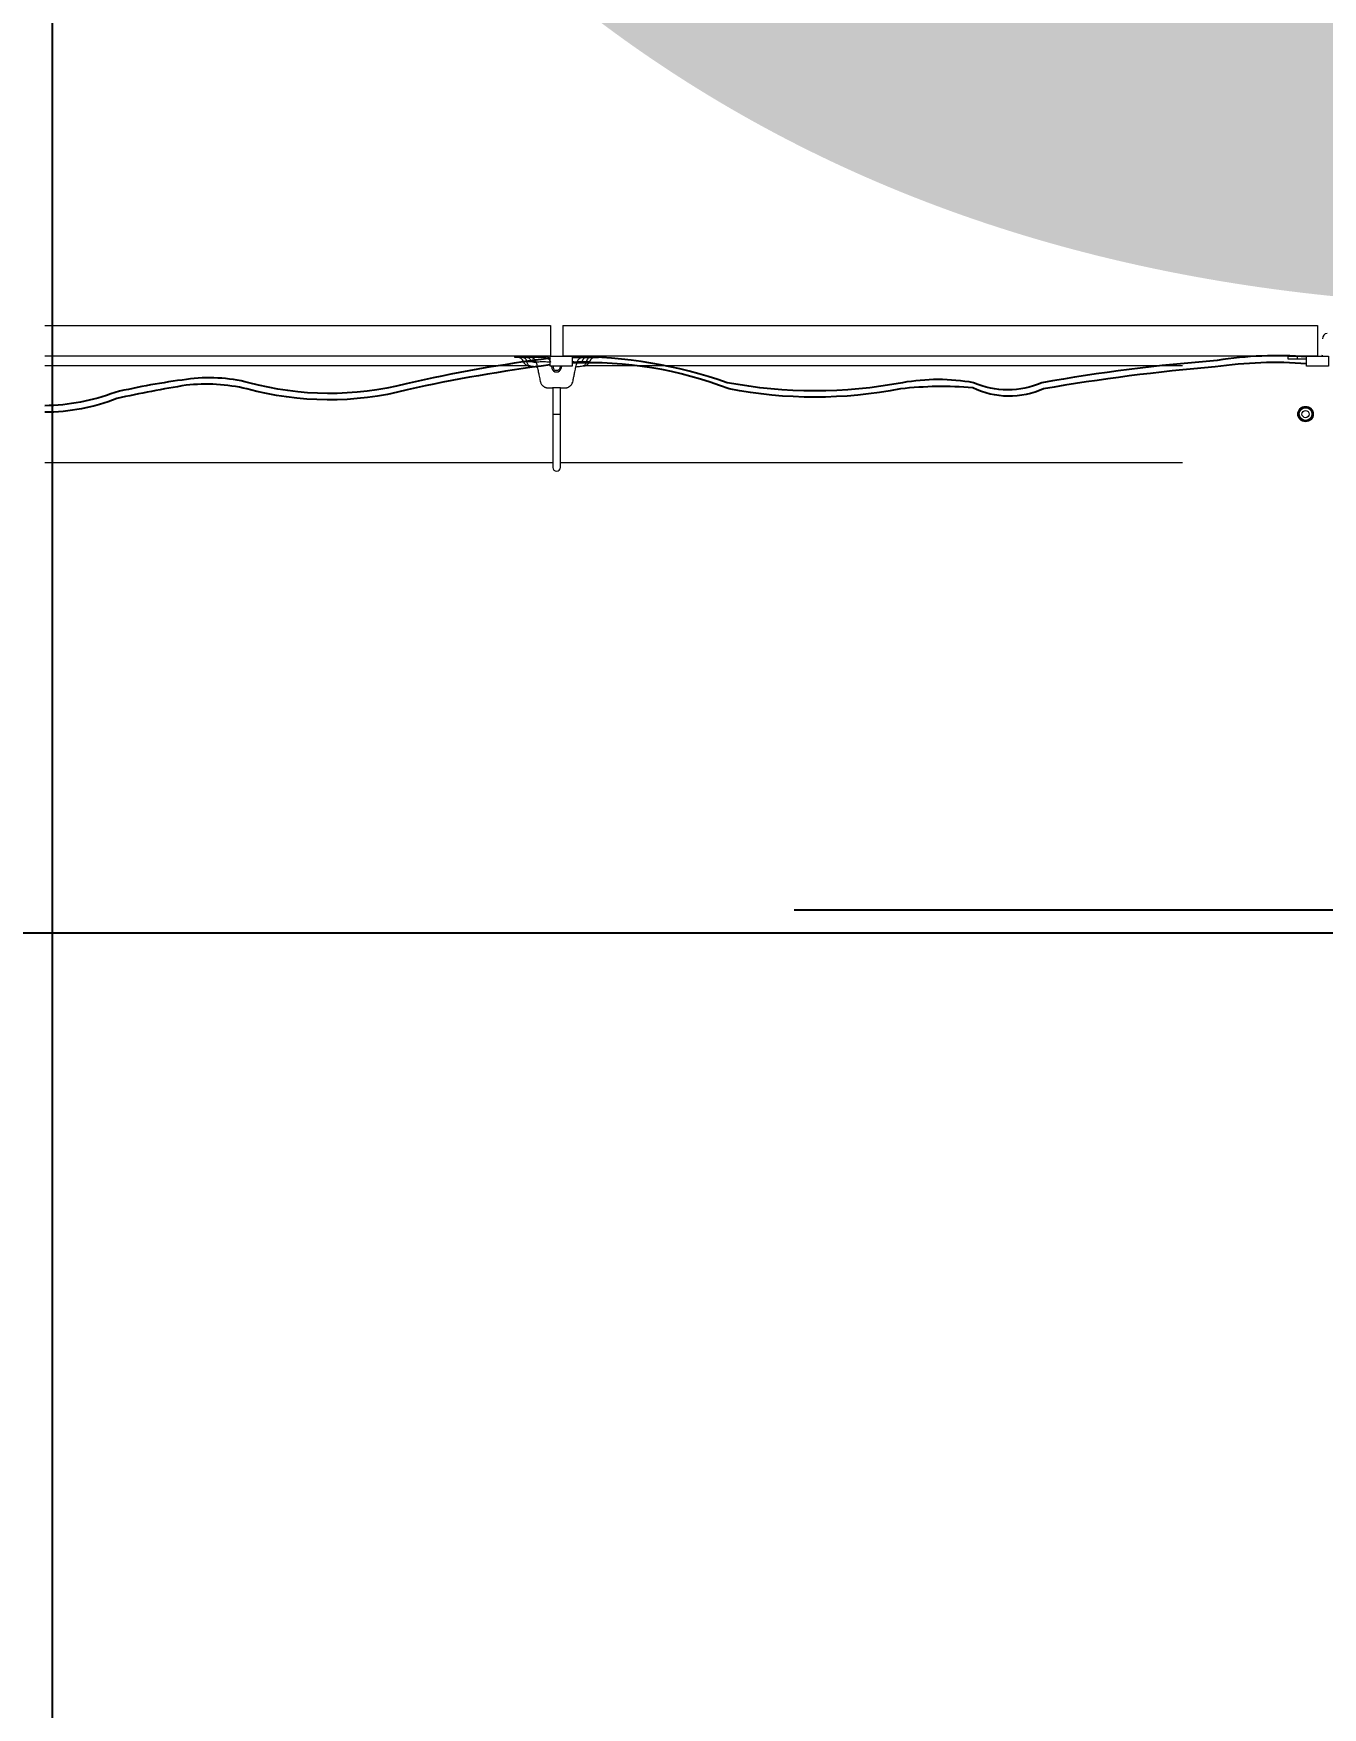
# Model space of a CAD drawing. Header units: feet. Extents: x -17 to 453, y -41 to 31.
# Drawn here: x 55.87 to 58.794, y -8.192 to -4.395 of the extents above; entities that cross this region are included whole.
import ezdxf
from ezdxf.enums import TextEntityAlignment as Align

# ---------------------------------------------------------------- set-up
doc = ezdxf.new("R2018")
doc.units = ezdxf.units.FT
doc.header["$MEASUREMENT"] = 0
for name, color, linetype in [('E-DETL', 1, 'Continuous'), ('G-ANNO-TEXT', 1, 'Continuous'), ('S-TRACKER TABLE', 252, 'Continuous'), ('STRINGS', 30, 'Continuous')]:
    doc.layers.add(name, color=color, linetype=linetype)
doc.layers.add('G-NPLT', color=67, linetype='Continuous', plot=False)
doc.styles.add('NEI-A', font='arial.ttf')
doc.styles.get("Standard").update_dxf_attribs({"font": 'arial.ttf'})

# ---------------------------------------------------------------- blocks, each defined once
blk = doc.blocks.new('DETAIL_TITLE')
at = {"style": 'NEI-A', "flags": 8}
blk.add_attdef('#', text='', height=0.2, dxfattribs=at).set_placement((0.5922, -0.5109), align=Align.MIDDLE_CENTER)
at = {"lineweight": 30, "style": '', "flags": 104}
blk.add_attdef('DETAIL_TITLE', text='', height=0.2, dxfattribs=at).set_placement((0.9099, -0.5251), align=Align.BOTTOM_LEFT)
at = {"style": 'NEI-A'}
for tag, p in [('SCALE:', (0.9386, -0.7379)), ('1"_=_', (1.5474, -0.7379))]:
    blk.add_attdef(tag, text='', height=0.1, dxfattribs=at).set_placement(p, align=Align.BOTTOM_LEFT)

msp = doc.modelspace()

# ---------------------------------------------------------------- linework, layer by layer
at = {"layer": 'E-DETL', "color": 10, "linetype": 'Continuous', "lineweight": 0}
for points in [[(57.04237, -5.12659), (57.09199, -5.12659), (57.09199, -5.14927), (57.04237, -5.14927)], [(58.75793, -5.12659), (58.80755, -5.12659), (58.80755, -5.14927), (58.75793, -5.14927)]]:
    msp.add_lwpolyline(points, close=True, dxfattribs=at)
at = {"layer": 'G-NPLT'}
msp.add_lwpolyline([(55.91303, -12.80943), (55.91303, 10.31345)], dxfattribs=at)
at = {"layer": 'S-TRACKER TABLE', "linetype": 'Continuous', "lineweight": 15}
for p, q in [((55.89551, -5.05755), (57.04286, -5.05755)), ((57.04286, -5.05755), (57.04286, -5.12659)), ((57.07048, -5.05755), (58.78274, -5.05755)), ((57.07048, -5.05755), (57.07048, -5.12659)), ((58.78274, -5.05755), (58.78274, -5.12659)), ((57.04286, -5.12659), (55.89551, -5.12659)), ((56.99272, -5.14851), (55.89551, -5.14851)), ((56.96174, -5.12972), (56.96174, -5.12659)), ((57.02926, -5.12972), (56.96174, -5.12972)), ((56.97037, -5.12659), (56.97037, -5.12972)), ((56.99889, -5.13995), (56.98921, -5.1394)), ((57.01016, -5.13995), (56.99889, -5.13995)), ((57.0103, -5.14047), (57.01038, -5.1405)), ((57.04491, -5.14927), (57.04616, -5.15455)), ((57.05624, -5.16251), (57.0571, -5.16251)), ((57.06718, -5.15455), (57.06843, -5.14927)), ((58.78274, -5.12659), (57.07048, -5.12659)), ((57.09199, -5.12972), (57.1516, -5.12972)), ((57.11445, -5.13995), (57.10297, -5.13995)), ((57.12413, -5.1394), (57.11445, -5.13995)), ((58.47602, -5.14851), (57.1206, -5.14851)), ((57.14297, -5.12972), (57.14297, -5.12659)), ((57.1516, -5.12659), (57.1516, -5.12972)), ((58.71542, -5.1271), (58.71542, -5.13297)), ((58.71542, -5.1271), (58.7905, -5.1271)), ((58.71542, -5.13297), (58.75793, -5.13297)), ((58.737, -5.13297), (58.737, -5.1271)), ((57.04804, -5.19877), (57.04804, -5.37894)), ((57.0653, -5.37894), (57.0653, -5.19877)), ((57.04804, -5.25812), (57.0653, -5.25812)), ((55.89551, -5.36772), (57.04804, -5.36772)), ((57.0653, -5.36772), (58.47602, -5.36772))]:
    msp.add_line(p, q, dxfattribs=at)
at = {"layer": 'S-TRACKER TABLE', "linetype": 'Continuous', "lineweight": 15, "flags": 128}
for points in [[(56.98032, -5.12972), (56.98179, -5.12989), (56.98322, -5.13041), (56.98458, -5.13125), (56.98584, -5.1324), (56.98695, -5.13383), (56.9879, -5.1355), (56.98866, -5.13737), (56.98921, -5.1394)], [(56.99693, -5.14903), (56.99657, -5.14899), (56.9951, -5.14858), (56.9937, -5.1478), (56.99243, -5.14667), (56.99132, -5.14522), (56.99039, -5.14349), (56.98968, -5.14153), (56.98921, -5.1394)], [(56.98992, -5.12972), (56.99143, -5.1299), (56.99291, -5.13045), (56.9943, -5.13135), (56.99557, -5.13257), (56.9967, -5.13409), (56.99764, -5.13586), (56.99838, -5.13783), (56.99889, -5.13995)], [(57.10247, -5.14059), (57.1027, -5.14047), (57.10155, -5.14033), (57.09562, -5.13987), (57.09199, -5.13965)], [(57.12342, -5.12972), (57.12191, -5.1299), (57.12044, -5.13045), (57.11904, -5.13135), (57.11777, -5.13257), (57.11665, -5.13409), (57.1157, -5.13586), (57.11497, -5.13783), (57.11445, -5.13995)], [(57.12413, -5.1394), (57.12366, -5.14153), (57.12295, -5.14349), (57.12203, -5.14522), (57.12091, -5.14667), (57.11964, -5.1478), (57.11825, -5.14858), (57.11677, -5.14899), (57.11641, -5.14903)], [(57.13302, -5.12972), (57.13155, -5.12989), (57.13012, -5.13041), (57.12876, -5.13125), (57.12751, -5.1324), (57.12639, -5.13383), (57.12544, -5.1355), (57.12468, -5.13737), (57.12413, -5.1394)]]:
    msp.add_lwpolyline(points, dxfattribs=at)
at = {"layer": 'S-TRACKER TABLE', "linetype": 'Continuous', "lineweight": 15}
for radius in [0.01756, 0.01752, 0.01504, 0.01435, 0.0082]:
    msp.add_circle((58.75548, -5.25812), radius, dxfattribs=at)
for centre, radius, start, end in [((58.80604, -5.08709), 0.01208, 97.18076, 180), ((58.7905, -5.12365), 0.00345, 270, 0), ((56.96845, -5.14353), 0.01381, 18.46375, 89.99995), ((56.99464, -5.13479), 0.01379, 198.46934, 224.48456), ((56.99682, -5.14353), 0.01381, 12.79919, 89.96283), ((57.05624, -5.15216), 0.01036, 193.34364, 270), ((57.0571, -5.15216), 0.01036, 270, 346.65636), ((57.11631, -5.14353), 0.01381, 90.02725, 167.65288), ((57.14489, -5.14353), 0.01381, 90.00005, 161.53625), ((57.05667, -5.37894), 0.00863, 180, 0)]:
    msp.add_arc(centre, radius, start, end, dxfattribs=at)
for centre, major_axis, start_param, end_param in [((57.0251, -5.26169), (0.13272, -0.08454), 2.0782169, 2.1605328), ((57.08824, -5.26169), (0.13272, 0.08454), 0.9810599, 1.0650283)]:
    msp.add_ellipse(centre, major_axis=major_axis, ratio=0.6774366, start_param=start_param, end_param=end_param, dxfattribs=at)
for points, knots in [([(56.98921, -5.1394), (56.98831, -5.13938), (56.98649, -5.13935), (56.98467, -5.1393), (56.98319, -5.13925), (56.98212, -5.13921), (56.9816, -5.13917), (56.98156, -5.13916), (56.98155, -5.13915)], [0, 0, 0, 0, 0.195135, 0.3956774, 0.5110493, 0.7108332, 0.9164585, 1, 1, 1, 1]), ([(56.9816, -5.13914), (56.98176, -5.13961), (56.98215, -5.1408), (56.98278, -5.14198), (56.98329, -5.14261), (56.98332, -5.14266)], [0, 0, 0, 0, 0.3787105, 0.9533114, 1, 1, 1, 1]), ([(56.9818, -5.13976), (56.98183, -5.13987), (56.98188, -5.14007), (56.98198, -5.14024), (56.98202, -5.14032)], [0, 0, 0, 0, 0.5691339, 1, 1, 1, 1]), ([(56.98332, -5.14266), (56.98371, -5.14318), (56.98449, -5.14423), (56.98591, -5.14553), (56.98739, -5.14658), (56.98883, -5.14735), (56.99013, -5.14787), (56.99125, -5.14821), (56.9922, -5.14843), (56.99318, -5.1486), (56.99442, -5.14878), (56.99571, -5.14893), (56.99671, -5.14901), (56.99698, -5.14903)], [0, 0, 0, 0, 0.1061564, 0.2145956, 0.3147609, 0.4055424, 0.484657, 0.5513085, 0.6148671, 0.6898392, 0.8041511, 0.9480646, 1, 1, 1, 1]), ([(56.99694, -5.14903), (56.99842, -5.14917), (57.00285, -5.14959), (57.00811, -5.15028), (57.01191, -5.15105), (57.01273, -5.15122)], [0, 0, 0, 0, 0.2850875, 0.8466189, 1, 1, 1, 1]), ([(57.0428, -5.14036), (57.0428, -5.14036), (57.04151, -5.14009), (57.03867, -5.14001), (57.03369, -5.14022), (57.02852, -5.13973), (57.02277, -5.13933), (57.01744, -5.13994), (57.01388, -5.14025), (57.01171, -5.14032), (57.01061, -5.14037), (57.01017, -5.14041), (57.01029, -5.14047), (57.0103, -5.14047)], [0, 0, 0, 0, 0.0000004, 0.1280829, 0.2562085, 0.4330754, 0.6110469, 0.7869616, 0.8749106, 0.9189168, 0.9628947, 0.9992572, 1, 1, 1, 1]), ([(57.01031, -5.14052), (57.01113, -5.14414), (57.01279, -5.15141), (57.01507, -5.16184), (57.01694, -5.17072), (57.01839, -5.17769), (57.01937, -5.18292), (57.02031, -5.18698), (57.02174, -5.1897), (57.02301, -5.19151), (57.02424, -5.19292), (57.02548, -5.1941), (57.02681, -5.19513), (57.02802, -5.19592), (57.02933, -5.19666), (57.03052, -5.19721), (57.0314, -5.19756), (57.03225, -5.19786), (57.03331, -5.19818), (57.03474, -5.19851), (57.03621, -5.19872), (57.03739, -5.19881), (57.03894, -5.19885), (57.04105, -5.19882), (57.04339, -5.1988), (57.04504, -5.19879), (57.04544, -5.19879)], [0, 0, 0, 0, 0.1191455, 0.2395692, 0.3416781, 0.4094226, 0.4665065, 0.511747, 0.5410765, 0.5634036, 0.5816314, 0.6007559, 0.6216618, 0.6445601, 0.6641972, 0.6799347, 0.6870386, 0.6940834, 0.7093793, 0.7282331, 0.7706252, 0.8283763, 0.8851496, 0.9406055, 0.9854966, 1, 1, 1, 1]), ([(57.02926, -5.12659), (57.03119, -5.12678), (57.03505, -5.12716), (57.03943, -5.1297), (57.04165, -5.13182), (57.04237, -5.13267)], [0, 0, 0, 0, 0.25383616, 0.50770312, 0.65328982, 0.65328982, 0.65328982, 0.65328982]), ([(57.02926, -5.12972), (57.03083, -5.12987), (57.03398, -5.13018), (57.03814, -5.13259), (57.04134, -5.13606), (57.04232, -5.13895), (57.0428, -5.14036)], [0, 0, 0, 0, 0.2539779, 0.5079863, 0.7611142, 1, 1, 1, 1]), ([(57.04813, -5.14927), (57.04841, -5.15051), (57.04892, -5.15265), (57.04969, -5.15559), (57.05132, -5.1576), (57.05279, -5.15854), (57.05363, -5.15886), (57.05372, -5.1589)], [0.45781191, 0.45781191, 0.45781191, 0.45781191, 0.63541447, 0.76243525, 0.8746394, 0.98681762, 1, 1, 1, 1]), ([(57.05779, -5.15931), (57.05767, -5.15933), (57.0575, -5.15934), (57.05723, -5.15935), (57.05706, -5.15935), (57.05692, -5.15935), (57.05687, -5.15935), (57.05676, -5.15935), (57.05658, -5.15935), (57.05633, -5.15935), (57.05601, -5.15934), (57.0555, -5.15933), (57.05472, -5.15912), (57.05409, -5.15898), (57.05372, -5.1589)], [0, 0, 0, 0, 0.0887927, 0.1252666, 0.1981966, 0.211435, 0.2246733, 0.2379116, 0.290865, 0.3555315, 0.4202074, 0.5262634, 0.726626, 1, 1, 1, 1]), ([(57.06531, -5.14927), (57.06498, -5.15071), (57.06441, -5.15294), (57.06345, -5.15592), (57.06187, -5.1577), (57.05994, -5.15892), (57.05852, -5.15918), (57.05779, -5.15931)], [0.42049351, 0.42049351, 0.42049351, 0.42049351, 0.6100925, 0.71322901, 0.81638141, 0.90695804, 1, 1, 1, 1]), ([(57.0653, -5.19878), (57.06669, -5.19878), (57.06961, -5.1988), (57.07223, -5.1988), (57.0752, -5.19888), (57.07794, -5.19866), (57.08066, -5.19805), (57.08321, -5.1971), (57.08519, -5.19602), (57.08658, -5.19507), (57.08784, -5.19409), (57.08943, -5.19256), (57.09151, -5.18995), (57.09359, -5.1855), (57.09451, -5.17892), (57.09625, -5.17095), (57.09818, -5.16149), (57.10041, -5.15123), (57.102, -5.14413), (57.10278, -5.14066)], [0, 0, 0, 0, 0.064094, 0.1348654, 0.1938275, 0.2414861, 0.2798768, 0.3113538, 0.338842, 0.3525788, 0.3695133, 0.3936895, 0.4253512, 0.4805564, 0.5552832, 0.646597, 0.754595, 0.8797714, 1, 1, 1, 1]), ([(57.10042, -5.15123), (57.1008, -5.15115), (57.10418, -5.15044), (57.10952, -5.14971), (57.11444, -5.14922), (57.11641, -5.14903)], [0, 0, 0, 0, 0.0711235, 0.6279397, 1, 1, 1, 1]), ([(57.11641, -5.14903), (57.11642, -5.14903), (57.1172, -5.14897), (57.11855, -5.14882), (57.12006, -5.14862), (57.12134, -5.14839), (57.12263, -5.14806), (57.12398, -5.14758), (57.12549, -5.14686), (57.12709, -5.14581), (57.12863, -5.14448), (57.12945, -5.1434), (57.12985, -5.14288)], [0, 0, 0, 0, 0.0033685, 0.1540689, 0.3103701, 0.4119451, 0.4922782, 0.5700827, 0.6618636, 0.7738021, 0.890622, 1, 1, 1, 1]), ([(57.13179, -5.13915), (57.13178, -5.13916), (57.13174, -5.13917), (57.13123, -5.13921), (57.13017, -5.13925), (57.12869, -5.1393), (57.12687, -5.13935), (57.12505, -5.13938), (57.12413, -5.1394)], [0, 0, 0, 0, 0.0835415, 0.2833245, 0.4889507, 0.6043226, 0.7994559, 1, 1, 1, 1]), ([(57.12985, -5.14288), (57.12992, -5.14279), (57.13052, -5.14207), (57.1312, -5.14081), (57.13159, -5.13958), (57.13174, -5.13914)], [0, 0, 0, 0, 0.083774, 0.667346, 1, 1, 1, 1]), ([(57.04544, -5.19879), (57.04566, -5.19879), (57.04653, -5.19878), (57.0474, -5.19878), (57.04804, -5.19879)], [0, 0, 0, 0, 0.2563614, 1, 1, 1, 1]), ([(57.05667, -5.19876), (57.05643, -5.19876), (57.05524, -5.19876), (57.0531, -5.19876), (57.05056, -5.19877), (57.04867, -5.19877), (57.04765, -5.19877), (57.04772, -5.19877), (57.04774, -5.19877)], [0, 0, 0, 0, 0.0501807, 0.253329, 0.4564772, 0.6711541, 0.8858312, 1, 1, 1, 1]), ([(57.06567, -5.19877), (57.06569, -5.19877), (57.06585, -5.19877), (57.06515, -5.19877), (57.06358, -5.19877), (57.06114, -5.19876), (57.0587, -5.19876), (57.05718, -5.19876), (57.05667, -5.19876)], [0, 0, 0, 0, 0.0333735, 0.2481059, 0.462839, 0.6775725, 0.8923058, 1, 1, 1, 1])]:
    msp.add_open_spline(points, degree=3, knots=knots, dxfattribs=at)
at = {"layer": 'STRINGS'}
for points in [[(58.75793, -5.12833, 0.0600687), (58.55497, -5.13665, 0.0240457), (58.15701, -5.18699, -0.2107203), (58.00255, -5.18691, 0.0870243), (57.84138, -5.18699, -0.0929865), (57.44342, -5.18699, 0.0852983), (57.09199, -5.12797, 0.0852983)], [(57.04237, -5.13146, 0.0249276), (56.71548, -5.1895, -0.1292004), (56.35832, -5.18699, 0.0978599), (56.21724, -5.17954, 0.0257561), (56.05511, -5.20882, -0.0888289), (55.89551, -5.23916, -0.0888289)], [(57.04237, -5.14679, 0.024586), (56.71802, -5.2032, -0.1308082), (56.35401, -5.20096, 0.0856467), (56.21606, -5.19277, 0.0151004), (56.05942, -5.22278, -0.0927999), (55.89551, -5.25405, -0.0927999)], [(58.75793, -5.14403, 0.0567264), (58.55066, -5.15133, 0.0231147), (58.16132, -5.20096, -0.2214712), (58.00074, -5.19869, 0.0500808), (57.83707, -5.20096, -0.0966942), (57.44773, -5.20096, 0.1030183), (57.09199, -5.14239, 0.1030183)]]:
    msp.add_lwpolyline(points, format="xyb", dxfattribs=at)

# ---------------------------------------------------------------- block references
at = {"layer": 'G-ANNO-TEXT'}
ref = msp.add_blockref('DETAIL_TITLE', (56.68533, 3.02609), dxfattribs=at)
lines = msp.add_mtext('{\\LMOTOR SUPPORT POST/END OF TRACKER GROUNDING (ABOVE GROUND)}', dxfattribs={"layer": '0', "insert": (57.59522, 2.80095), "char_height": 7.6528868, "attachment_point": 1})
ref.add_attrib('DETAIL_TITLE', '', (57.59522, 2.80095)).embed_mtext(lines)
ref = msp.add_blockref('DETAIL_TITLE', (45.86472, 2.97376), dxfattribs=at)
lines = msp.add_mtext('{\\LMOTOR SUPPORT POST/END OF TRACKER GROUNDING (ABOVE GROUND)}', dxfattribs={"layer": '0', "insert": (46.77461, 2.74862), "char_height": 7.6528868, "attachment_point": 1})
ref.add_attrib('DETAIL_TITLE', '', (46.77461, 2.74862)).embed_mtext(lines)

doc.saveas('drawing.dxf')
